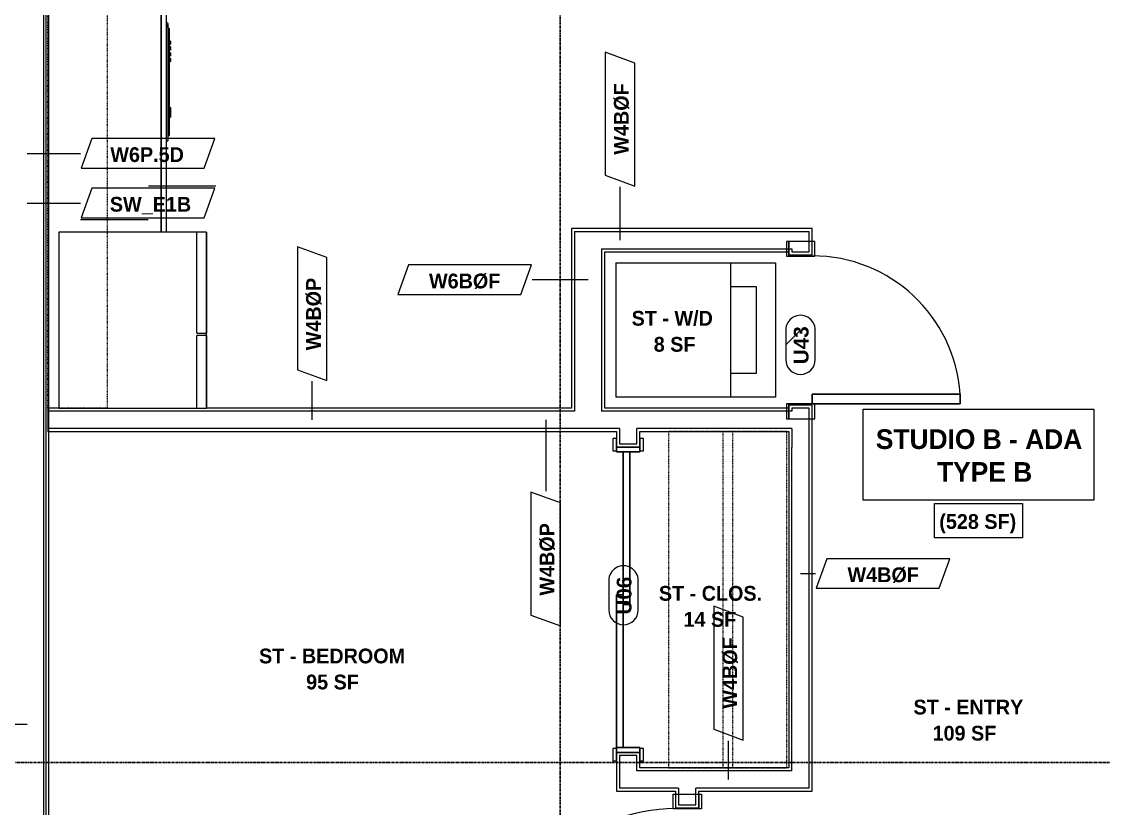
# Model space of a CAD drawing. Header units: inches. Extents: x -4058 to -1781, y 9814 to 12264.
# Drawn here: x -2936.6 to -2717, y 11837.9 to 11997.6 of the extents above; entities that cross this region are included whole.
import ezdxf

# ---------------------------------------------------------------- set-up
doc = ezdxf.new("R2010")
doc.units = ezdxf.units.IN
doc.header["$MEASUREMENT"] = 0
doc.linetypes.add('Dash', pattern=[0.25, 0.125, -0.125])
doc.linetypes.add('Grid Line 1_2_', pattern=[0.875, 0.5, -0.125, 0.125, -0.125])
for name, color, linetype, lineweight in [('0-1', 7, 'Continuous', 5), ('A-AREA-IDEN', 2, 'Continuous', 9), ('A-DOOR-3', 31, 'Continuous', 9), ('A-DOOR-4', 31, 'Continuous', 30), ('A-DOOR-FRAM-3', 31, 'Continuous', 30), ('A-DOOR-IDEN', 31, 'Continuous', 9), ('A-WALL', 113, 'Continuous', 18), ('A-WALL-2', 250, 'Continuous', 18), ('A-WALL-3', 113, 'Continuous', 9), ('A-WALL-IDEN', 211, 'Continuous', 9), ('I-WALL-1', 7, 'Continuous', 9), ('P-SANR-FIXT', 6, 'Continuous', 9), ('Q-CASE', 31, 'Continuous', 9), ('Q-CASE-HDLN', 31, 'Dash', 9), ('Q-SPCQ', 91, 'Continuous', 9), ('S-GRID-1', 1, 'Grid Line 1_2_', 30)]:
    doc.layers.add(name, color=color, linetype=linetype, lineweight=lineweight)
doc.styles.add('Arial_B', font='arialbd.ttf', dxfattribs={"height": 3})
doc.styles.add('Century Gothic_B', font='GOTHICB.TTF', dxfattribs={"height": 4})
doc.styles.add('Century Gothic_B_1', font='GOTHICB.TTF', dxfattribs={"height": 3})

# ---------------------------------------------------------------- blocks, each defined once
blk = doc.blocks.new('CTR - 1st Phase - Common Walls_rvt-1-UNIT PLANS - 1ST FLOOR')
at = {"layer": 'A-WALL-2'}
for p, q in [((-2932.21, 12081.69), (-2932.21, 11725.36)), ((-2931.71, 12081.69), (-2931.71, 11725.36))]:
    blk.add_line(p, q, dxfattribs=at)
at = {"layer": 'I-WALL-1'}
blk.add_line((-2931.09, 11764.11), (-2931.09, 12081.69), dxfattribs=at)
blk = doc.blocks.new('CTR - 1st Phase - Structure_rvt-1-UNIT PLANS - 1ST FLOOR')
at = {"layer": 'S-GRID-1'}
for p, q in [((-2827.32, 9814.03), (-2827.32, 12247.5)), ((-1781.27, 11847.19), (-4041.78, 11847.19))]:
    blk.add_line(p, q, dxfattribs=at)
blk = doc.blocks.new('SLIDING - FLUSH - SLIDING - FLUSH - 5-0 x 6-8-3934327-UNIT PLANS - 1ST FLOOR')
at = {"layer": 'A-DOOR-3'}
for p, q in [((-30.25, 3), (-32.75, 3)), ((-32.75, 3), (-32.75, 2.25)), ((-32.75, 2.25), (-30.25, 2.25)), ((-30.25, 2.25), (-30.25, 3)), ((30.25, 3), (30.25, 2.25)), ((32.75, 3), (30.25, 3)), ((30.25, 2.25), (32.75, 2.25)), ((32.75, 2.25), (32.75, 3)), ((-30.25, -2.5), (-32.75, -2.5)), ((-32.75, -2.5), (-32.75, -3.25)), ((-32.75, -3.25), (-30.25, -3.25)), ((-30.25, -3.25), (-30.25, -2.5)), ((32.75, -2.5), (30.25, -2.5)), ((30.25, -2.5), (30.25, -3.25)), ((30.25, -3.25), (32.75, -3.25)), ((32.75, -3.25), (32.75, -2.5))]:
    blk.add_line(p, q, dxfattribs=at)
at = {"layer": 'A-DOOR-4'}
for p, q in [((1, 2.25), (-30, 2.25)), ((-30, 2.25), (-30, 0.87)), ((1, 0.87), (1, 2.25)), ((-30, 0.87), (1, 0.87)), ((30, 0.87), (-1, 0.87)), ((-1, 0.87), (-1, -0.5)), ((30, -0.5), (30, 0.87)), ((-1, -0.5), (30, -0.5))]:
    blk.add_line(p, q, dxfattribs=at)
at = {"layer": 'A-DOOR-FRAM-3'}
for p, q in [((-30, 2.25), (-31, 2.25)), ((-31, 2.25), (-31, -2.5)), ((-30, -2.5), (-30, 2.25)), ((31, 2.25), (30, 2.25)), ((30, 2.25), (30, -2.5)), ((31, -2.5), (31, 2.25)), ((-31, -2.5), (-30, -2.5)), ((30, -2.5), (31, -2.5))]:
    blk.add_line(p, q, dxfattribs=at)
blk = doc.blocks.new('SWING - SINGLE - FLUSH - SWING - FLUSH - 2-10 x 6-8 - PRIVACY-V37-UNIT PLANS - 1ST FLOOR')
at = {"layer": 'A-DOOR-3'}
for p, q in [((-20, 2.37), (-20, 2.87)), ((-20, 2.87), (-17, 2.87)), ((-20, 2.37), (-17, 2.37)), ((-20, -2.88), (-20, 2.37)), ((-17, 2.37), (-20, 2.37)), ((-17, 2.87), (-17, 2.37)), ((-17, 2.37), (-17, -2.88)), ((17, 2.37), (17, 2.87)), ((17, 2.87), (20, 2.87)), ((17, 2.37), (20, 2.37)), ((17, -2.88), (17, 2.37)), ((20, 2.37), (17, 2.37)), ((20, 2.87), (20, 2.37)), ((20, 2.37), (20, -2.88)), ((-17, -2.88), (-20, -2.88)), ((20, -2.88), (17, -2.88))]:
    blk.add_line(p, q, dxfattribs=at)
blk.add_arc((17, -2.38), 34.07, 180, 266.6343, dxfattribs=at)
at = {"layer": 'A-DOOR-4'}
for p, q in [((15, -2.38), (15, -36.38)), ((17, -2.38), (15, -2.38)), ((17, -2.38), (17, -36.38)), ((17, -36.38), (15, -36.38))]:
    blk.add_line(p, q, dxfattribs=at)
blk = doc.blocks.new('OD_CW_Closet - OD_CW_Closet-3786619-UNIT PLANS - 1ST FLOOR')
at = {"layer": 'Q-CASE-HDLN'}
for p, q in [((68.99, 24), (0.74, 24)), ((0.74, 24), (0.74, 0)), ((68.99, 0), (68.99, 24)), ((0.74, 13), (68.99, 13)), ((0.74, 11), (68.99, 11)), ((0.74, 0), (68.99, 0))]:
    blk.add_line(p, q, dxfattribs=at)
blk = doc.blocks.new('SWING - SINGLE - FLUSH - SWING - FLUSH - 2-6 x 6-8 - PASSAGE-4346080-UNIT PLANS - 1ST FLOOR')
at = {"layer": 'A-DOOR-3'}
for p, q in [((-15, 2.875), (-18, 2.875)), ((-18, 2.875), (-18, -2.375)), ((-15, -2.375), (-15, 2.875)), ((18, 2.875), (15, 2.875)), ((15, 2.875), (15, -2.375)), ((18, -2.375), (18, 2.875)), ((-18, -2.375), (-15, -2.375)), ((-15, -2.375), (-18, -2.375)), ((-18, -2.375), (-18, -2.875)), ((-18, -2.875), (-15, -2.875)), ((-15, -2.875), (-15, -2.375)), ((15, -2.375), (18, -2.375)), ((18, -2.375), (15, -2.375)), ((15, -2.375), (15, -2.875)), ((15, -2.875), (18, -2.875)), ((18, -2.875), (18, -2.375))]:
    blk.add_line(p, q, dxfattribs=at)
blk.add_arc((15, 2.375), 30.067, 93.81407, 180, dxfattribs=at)
at = {"layer": 'A-DOOR-4'}
for p, q in [((13, 2.375), (13, 32.375)), ((15, 32.375), (13, 32.375)), ((15, 2.375), (15, 32.375)), ((15, 2.375), (13, 2.375))]:
    blk.add_line(p, q, dxfattribs=at)
blk = doc.blocks.new('Stacked Washer and Dryer - 26_x25_ - Private-3627842-UNIT PLANS - 1ST FLOOR')
at = {"layer": 'P-SANR-FIXT'}
for p, q in [((0, 13.625), (32.4375, 13.625)), ((0, 13.625), (0, -13.625)), ((23.34375, -13.625), (23.34375, 13.625)), ((32.4375, 13.625), (32.4375, -13.625)), ((28.53125, 8.75), (23.34375, 8.75)), ((28.53125, -8.75), (28.53125, 8.75)), ((23.34375, -8.75), (28.53125, -8.75)), ((32.4375, -13.625), (0, -13.625))]:
    blk.add_line(p, q, dxfattribs=at)
blk = doc.blocks.new('OD_CW_Base Cabinet - OD_CW_Base Cabinet-3857769-UNIT PLANS - 1ST FLOOR')
at = {"layer": 'Q-CASE'}
for p, q in [((0.74, 0), (1.24, 0)), ((31.24, 0), (126.94, 0))]:
    blk.add_line(p, q, dxfattribs=at)
blk = doc.blocks.new('OD_CW_Upper Cabinet - OD_CW_Upper Cabinet-4366999-UNIT PLANS - 1ST FLOOR')
at = {"layer": 'Q-CASE-HDLN'}
for p, q in [((0.74, -24), (0.74, -12)), ((0.74, -12), (162.69, -12)), ((162.69, -12), (162.69, -24)), ((162.69, -24), (0.74, -24))]:
    blk.add_line(p, q, dxfattribs=at)
blk = doc.blocks.new('Refrigerator_-_Side-by-Side_6047 - 36_ X 30_-V54-UNIT PLANS - 1ST FLOOR')
at = {"layer": 'Q-SPCQ'}
for p, q in [((17.87, 14.42), (-17.88, 14.42)), ((-17.88, 14.42), (-17.88, -15.58)), ((17.87, -15.58), (17.87, 14.42)), ((-17.88, -13.58), (-3.13, -13.58)), ((-17.88, -13.58), (-17.88, -15.58)), ((-3.13, -15.58), (-3.13, -13.58)), ((-2.63, -13.58), (17.87, -13.58)), ((-2.63, -13.58), (-2.63, -15.58)), ((17.87, -15.58), (17.87, -13.58)), ((-17.88, -15.58), (17.87, -15.58)), ((-3.13, -15.58), (-17.88, -15.58)), ((17.87, -15.58), (-2.63, -15.58))]:
    blk.add_line(p, q, dxfattribs=at)
blk = doc.blocks.new('Wall Tag - Shear Wall-3956451-UNIT PLANS - 1ST FLOOR')
at = {"layer": 'A-WALL-IDEN'}
for p, q in [((-0.3561, 0.0937), (-0.4244, -0.0937)), ((0.4244, 0.0937), (-0.3561, 0.0937)), ((0.4291, 0.1068), (0.0033, 0.1068)), ((0.3561, -0.0937), (0.4244, 0.0937)), ((0, -0.1068), (-0.4291, -0.1068)), ((-0.4244, -0.0937), (0.3561, -0.0937))]:
    blk.add_line(p, q, dxfattribs=at)
blk = doc.blocks.new('Wall Tag - Arch Wall-3956453-UNIT PLANS - 1ST FLOOR')
at = {"layer": 'A-WALL-IDEN'}
for p, q in [((-0.3561, 0.0937), (-0.4244, -0.0937)), ((0.4244, 0.0937), (-0.3561, 0.0937)), ((0.3561, -0.0937), (0.4244, 0.0937)), ((-0.4244, -0.0937), (0.3561, -0.0937))]:
    blk.add_line(p, q, dxfattribs=at)
blk = doc.blocks.new('Door Tag - Type Mark-2601225-UNIT PLANS - 1ST FLOOR')
at = {"layer": 'A-DOOR-IDEN'}
for p, q in [((0.09375, 0.09375), (-0.09375, 0.09375)), ((-0.09375, -0.09375), (0.09375, -0.09375))]:
    blk.add_line(p, q, dxfattribs=at)
for centre, start, end in [((-0.09375, 0), 90, 270), ((0.09375, 0), 270, 90)]:
    blk.add_arc(centre, 0.09375, start, end, dxfattribs=at)

msp = doc.modelspace()

# ---------------------------------------------------------------- linework, layer by layer
at = {"layer": 'A-AREA-IDEN', "flags": 128}
for points in [[(-2765.79, 11918.9), (-2719.01, 11918.9), (-2719.01, 11900.45), (-2765.79, 11900.45)], [(-2751.35, 11899.77), (-2733.43, 11899.77), (-2733.43, 11892.77), (-2751.35, 11892.77)]]:
    msp.add_lwpolyline(points, close=True, dxfattribs=at)
at = {"layer": 'A-DOOR-IDEN'}
msp.add_line((-2778.52, 11934.99), (-2781.52, 11931.99), dxfattribs=at)
at = {"layer": 'A-WALL'}
for p, q in [((-2824.4, 11954.99), (-2776.77, 11954.99)), ((-2824.4, 11954.99), (-2824.4, 11918.49)), ((-2776.77, 11950.86), (-2776.77, 11954.99)), ((-2818.9, 11951.49), (-2780.27, 11951.49)), ((-2818.9, 11951.49), (-2818.9, 11918.49)), ((-2780.27, 11951.49), (-2780.27, 11950.86)), ((-2780.27, 11950.86), (-2776.77, 11950.86)), ((-2824.4, 11918.49), (-2931.27, 11918.49)), ((-2780.27, 11918.49), (-2818.9, 11918.49)), ((-2780.27, 11919.11), (-2780.27, 11918.49)), ((-2776.77, 11919.11), (-2780.27, 11919.11)), ((-2776.77, 11911.12), (-2776.77, 11919.11)), ((-2815.27, 11914.99), (-2931.27, 11914.99)), ((-2815.27, 11914.99), (-2815.27, 11911.86)), ((-2811.77, 11911.86), (-2811.77, 11914.99)), ((-2780.27, 11914.99), (-2811.77, 11914.99)), ((-2780.27, 11914.99), (-2780.27, 11911.12)), ((-2815.27, 11911.86), (-2811.77, 11911.86)), ((-2780.27, 11845.49), (-2780.27, 11911.12)), ((-2776.77, 11841.99), (-2776.77, 11911.12)), ((-2811.77, 11848.61), (-2815.27, 11848.61)), ((-2815.27, 11848.61), (-2815.27, 11841.99)), ((-2811.77, 11845.49), (-2811.77, 11848.61)), ((-2780.27, 11845.49), (-2811.77, 11845.49)), ((-2803.27, 11841.99), (-2815.27, 11841.99)), ((-2803.27, 11841.99), (-2803.27, 11838.61)), ((-2799.77, 11838.61), (-2799.77, 11841.99)), ((-2776.77, 11841.99), (-2799.77, 11841.99)), ((-2803.27, 11838.61), (-2799.77, 11838.61))]:
    msp.add_line(p, q, dxfattribs=at)
at = {"layer": 'A-WALL-3'}
for p, q in [((-2776.15, 11955.61), (-2825.02, 11955.61)), ((-2825.02, 11955.61), (-2825.02, 11919.11)), ((-2776.15, 11950.24), (-2776.15, 11955.61)), ((-2818.27, 11950.86), (-2780.9, 11950.86)), ((-2818.27, 11919.11), (-2818.27, 11950.86)), ((-2780.9, 11950.86), (-2780.9, 11950.24)), ((-2780.9, 11950.24), (-2776.15, 11950.24)), ((-2929.09, 11919.11), (-2931.27, 11919.11)), ((-2931.27, 11919.11), (-2931.27, 11914.36)), ((-2825.02, 11919.11), (-2899.09, 11919.11)), ((-2780.9, 11919.11), (-2818.27, 11919.11)), ((-2780.9, 11919.74), (-2780.9, 11919.11)), ((-2776.15, 11919.74), (-2780.9, 11919.74)), ((-2776.15, 11911.12), (-2776.15, 11919.74)), ((-2931.27, 11914.36), (-2815.9, 11914.36)), ((-2815.9, 11914.36), (-2815.9, 11911.24)), ((-2811.15, 11911.24), (-2811.15, 11914.36)), ((-2811.15, 11914.36), (-2780.9, 11914.36)), ((-2780.9, 11914.36), (-2780.9, 11911.12)), ((-2815.9, 11911.24), (-2811.15, 11911.24)), ((-2780.9, 11911.12), (-2780.9, 11846.11)), ((-2776.15, 11841.36), (-2776.15, 11911.12)), ((-2811.15, 11849.24), (-2815.9, 11849.24)), ((-2815.9, 11849.24), (-2815.9, 11841.36)), ((-2811.15, 11846.11), (-2811.15, 11849.24)), ((-2780.9, 11846.11), (-2811.15, 11846.11)), ((-2815.9, 11841.36), (-2803.9, 11841.36)), ((-2803.9, 11841.36), (-2803.9, 11837.99)), ((-2799.15, 11837.99), (-2799.15, 11841.36)), ((-2799.15, 11841.36), (-2776.15, 11841.36)), ((-2803.9, 11837.99), (-2799.15, 11837.99))]:
    msp.add_line(p, q, dxfattribs=at)
at = {"layer": 'A-WALL-IDEN'}
for p, q in [((-2935.52, 11970.86), (-2924.68, 11970.86)), ((-2815.15, 11953.24), (-2815.15, 11964.08)), ((-2935.52, 11960.78), (-2924.68, 11960.78)), ((-2821.65, 11945.2), (-2832.98, 11945.2)), ((-2877.64, 11916.74), (-2877.64, 11924.58)), ((-2830.24, 11916.74), (-2830.24, 11902.24)), ((-2778.52, 11885.56), (-2775.49, 11885.56)), ((-2935.52, 11854.9), (-2946.37, 11854.9)), ((-2793.13, 11843.74), (-2793.13, 11851.58))]:
    msp.add_line(p, q, dxfattribs=at)
at = {"layer": 'Q-CASE'}
for p, q in [((-2908.27, 12050.56), (-2908.27, 11954.86)), ((-2908.27, 11954.86), (-2908.27, 12050.56)), ((-2907.27, 12050.56), (-2907.27, 11954.86))]:
    msp.add_line(p, q, dxfattribs=at)
at = {"layer": 'Q-SPCQ'}
for p, q in [((-2907.1, 11997.36), (-2907.27, 11997.36)), ((-2906.9, 11996.29), (-2906.9, 11997.17)), ((-2906.9, 11973.56), (-2906.9, 11996.29)), ((-2906.9, 11996.27), (-2906.65, 11996.27)), ((-2906.65, 11996.27), (-2906.65, 11974.46)), ((-2906.4, 11993.65), (-2906.65, 11993.65)), ((-2906.65, 11993.06), (-2906.4, 11993.06)), ((-2906.4, 11993.65), (-2906.4, 11993.06)), ((-2906.4, 11992.47), (-2906.65, 11992.47)), ((-2906.65, 11991.88), (-2906.4, 11991.88)), ((-2906.4, 11991.29), (-2906.65, 11991.29)), ((-2906.65, 11990.7), (-2906.4, 11990.7)), ((-2906.4, 11992.47), (-2906.4, 11991.88)), ((-2906.4, 11991.29), (-2906.4, 11990.7)), ((-2906.4, 11990.1), (-2906.65, 11990.1)), ((-2906.65, 11989.51), (-2906.4, 11989.51)), ((-2906.4, 11990.1), (-2906.4, 11989.51)), ((-2906.4, 11980.16), (-2906.65, 11980.16)), ((-2906.4, 11980.16), (-2906.4, 11979.17)), ((-2906.65, 11978.19), (-2906.4, 11978.19)), ((-2906.4, 11979.17), (-2906.4, 11978.19)), ((-2907.27, 11973.36), (-2907.1, 11973.36)), ((-2906.9, 11974.46), (-2906.65, 11974.46))]:
    msp.add_line(p, q, dxfattribs=at)
for centre, radius, start, end in [((-2907.1, 11997.17), 0.197, 0, 90), ((-2907.97, 11996.29), 1.07, 0, 49.1261), ((-2907.1, 11973.56), 0.197, 270, 0), ((-2907.1, 11973.56), 0.197, 285, 345)]:
    msp.add_arc(centre, radius, start, end, dxfattribs=at)

# ---------------------------------------------------------------- block references
at = {"layer": '0-1'}
for name in ['CTR - 1st Phase - Structure_rvt-1-UNIT PLANS - 1ST FLOOR', 'CTR - 1st Phase - Common Walls_rvt-1-UNIT PLANS - 1ST FLOOR']:
    msp.add_blockref(name, (0, 0), dxfattribs=at)
at = {"layer": 'A-DOOR-3'}
for name, p, rotation in [('SWING - SINGLE - FLUSH - SWING - FLUSH - 2-6 x 6-8 - PASSAGE-4346080-UNIT PLANS - 1ST FLOOR', (-2778.52, 11934.99), 269.9999999999768), ('SLIDING - FLUSH - SLIDING - FLUSH - 5-0 x 6-8-3934327-UNIT PLANS - 1ST FLOOR', (-2813.65, 11880.24), 90.00000000004806), ('SWING - SINGLE - FLUSH - SWING - FLUSH - 2-10 x 6-8 - PRIVACY-V37-UNIT PLANS - 1ST FLOOR', (-2801.52, 11820.74), 270.0000000000353)]:
    msp.add_blockref(name, p, dxfattribs=dict(at, rotation=rotation))
at = {"layer": 'A-DOOR-IDEN', "xscale": 31.99999999999999, "yscale": 31.99999999999999, "zscale": 31.99999999999999, "rotation": 89.99999999999955}
for p in [(-2778.52, 11931.99), (-2814.45, 11881.14)]:
    msp.add_blockref('Door Tag - Type Mark-2601225-UNIT PLANS - 1ST FLOOR', p, dxfattribs=at)
at = {"layer": 'A-WALL-IDEN', "xscale": 31.99999999999999, "yscale": 31.99999999999999, "zscale": 31.99999999999999, "rotation": 89.99999999999955}
for p in [(-2815.15, 11977.81), (-2877.64, 11938.31), (-2830.24, 11888.5), (-2793.13, 11865.31)]:
    msp.add_blockref('Wall Tag - Arch Wall-3956453-UNIT PLANS - 1ST FLOOR', p, dxfattribs=at)
at = {"layer": 'A-WALL-IDEN', "xscale": 31.99999999999999, "yscale": 31.99999999999999, "zscale": 31.99999999999999}
for name, p in [('Wall Tag - Arch Wall-3956453-UNIT PLANS - 1ST FLOOR', (-2910.95, 11970.86)), ('Wall Tag - Shear Wall-3956451-UNIT PLANS - 1ST FLOOR', (-2910.95, 11960.78)), ('Wall Tag - Arch Wall-3956453-UNIT PLANS - 1ST FLOOR', (-2846.71, 11945.2)), ('Wall Tag - Arch Wall-3956453-UNIT PLANS - 1ST FLOOR', (-2761.76, 11885.56))]:
    msp.add_blockref(name, p, dxfattribs=at)
at = {"layer": 'P-SANR-FIXT'}
msp.add_blockref('Stacked Washer and Dryer - 26_x25_ - Private-3627842-UNIT PLANS - 1ST FLOOR', (-2816.02, 11934.99), dxfattribs=at)
at = {"layer": 'Q-CASE'}
for name, p, rotation in [('OD_CW_Upper Cabinet - OD_CW_Upper Cabinet-4366999-UNIT PLANS - 1ST FLOOR', (-2907.27, 12081.8), 269.9999999999814), ('OD_CW_Base Cabinet - OD_CW_Base Cabinet-3857769-UNIT PLANS - 1ST FLOOR', (-2907.27, 12081.8), 270.0000000000018), ('OD_CW_Closet - OD_CW_Closet-3786619-UNIT PLANS - 1ST FLOOR', (-2805.31, 11915.1), 270.0000000000186)]:
    msp.add_blockref(name, p, dxfattribs=dict(at, rotation=rotation))
at = {"layer": 'Q-SPCQ', "rotation": 89.99999999999044}
msp.add_blockref('Refrigerator_-_Side-by-Side_6047 - 36_ X 30_-V54-UNIT PLANS - 1ST FLOOR', (-2914.66, 11936.99), dxfattribs=at)

# ---------------------------------------------------------------- texts
at = {"layer": 'A-AREA-IDEN', "attachment_point": 1}
for s, insert, char_height, width, style in [('ST - W/D', (-2812.8, 11938.88), 3, 20.402, 'Century Gothic_B_1'), ('8 SF', (-2808.31, 11933.59), 3, 9.494, 'Century Gothic_B_1'), ('STUDIO B - ADA', (-2763.23, 11914.84), 4, 50.399, 'Century Gothic_B'), ('TYPE B', (-2750.81, 11908.17), 4, 20.301, 'Century Gothic_B'), ('(528 SF)', (-2750.35, 11897.61), 3, 19.19, 'Century Gothic_B_1'), ('ST - CLOS.', (-2807.27, 11883.03), 3, 24.543, 'Century Gothic_B_1'), ('14 SF', (-2802.27, 11877.74), 3, 12.423, 'Century Gothic_B_1'), ('ST - BEDROOM', (-2888.42, 11870.31), 3, 35.552, 'Century Gothic_B_1'), ('95 SF', (-2878.87, 11865.02), 3, 12.423, 'Century Gothic_B_1'), ('ST - ENTRY', (-2755.59, 11859.93), 3, 24.745, 'Century Gothic_B_1'), ('109 SF', (-2751.71, 11854.63), 3, 15.352, 'Century Gothic_B_1')]:
    msp.add_mtext(s, dxfattribs=dict(at, insert=insert, char_height=char_height, width=width, style=style))
at = {"layer": 'A-DOOR-IDEN', "char_height": 3, "width": 9.393, "attachment_point": 1, "rotation": 90, "style": 'Arial_B'}
for s, insert in [('U43', (-2779.9, 11928.06)), ('U06', (-2815.83, 11877.21))]:
    msp.add_mtext(s, dxfattribs=dict(at, insert=insert))
at = {"layer": 'A-WALL-IDEN', "char_height": 3, "attachment_point": 1, "rotation": 90, "style": 'Century Gothic_B_1'}
for s, insert, width in [('W4BØF', (-2816.4, 11970.6), 17.372), ('W4BØP', (-2878.88, 11930.88), 17.877), ('W4BØP', (-2831.48, 11881.07), 17.877), ('W4BØF', (-2794.38, 11858.1), 17.372)]:
    msp.add_mtext(s, dxfattribs=dict(at, insert=insert, width=width))
at = {"layer": 'A-WALL-IDEN', "char_height": 3, "attachment_point": 1, "style": 'Century Gothic_B_1'}
for s, insert, width in [('W6P.5D', (-2918.62, 11972.11), 18.483), ('SW_E1B', (-2918.71, 11962.03), 18.685), ('W6BØF', (-2853.93, 11946.45), 17.372), ('W4BØF', (-2768.98, 11886.8), 17.372)]:
    msp.add_mtext(s, dxfattribs=dict(at, insert=insert, width=width))

doc.saveas('drawing.dxf')
